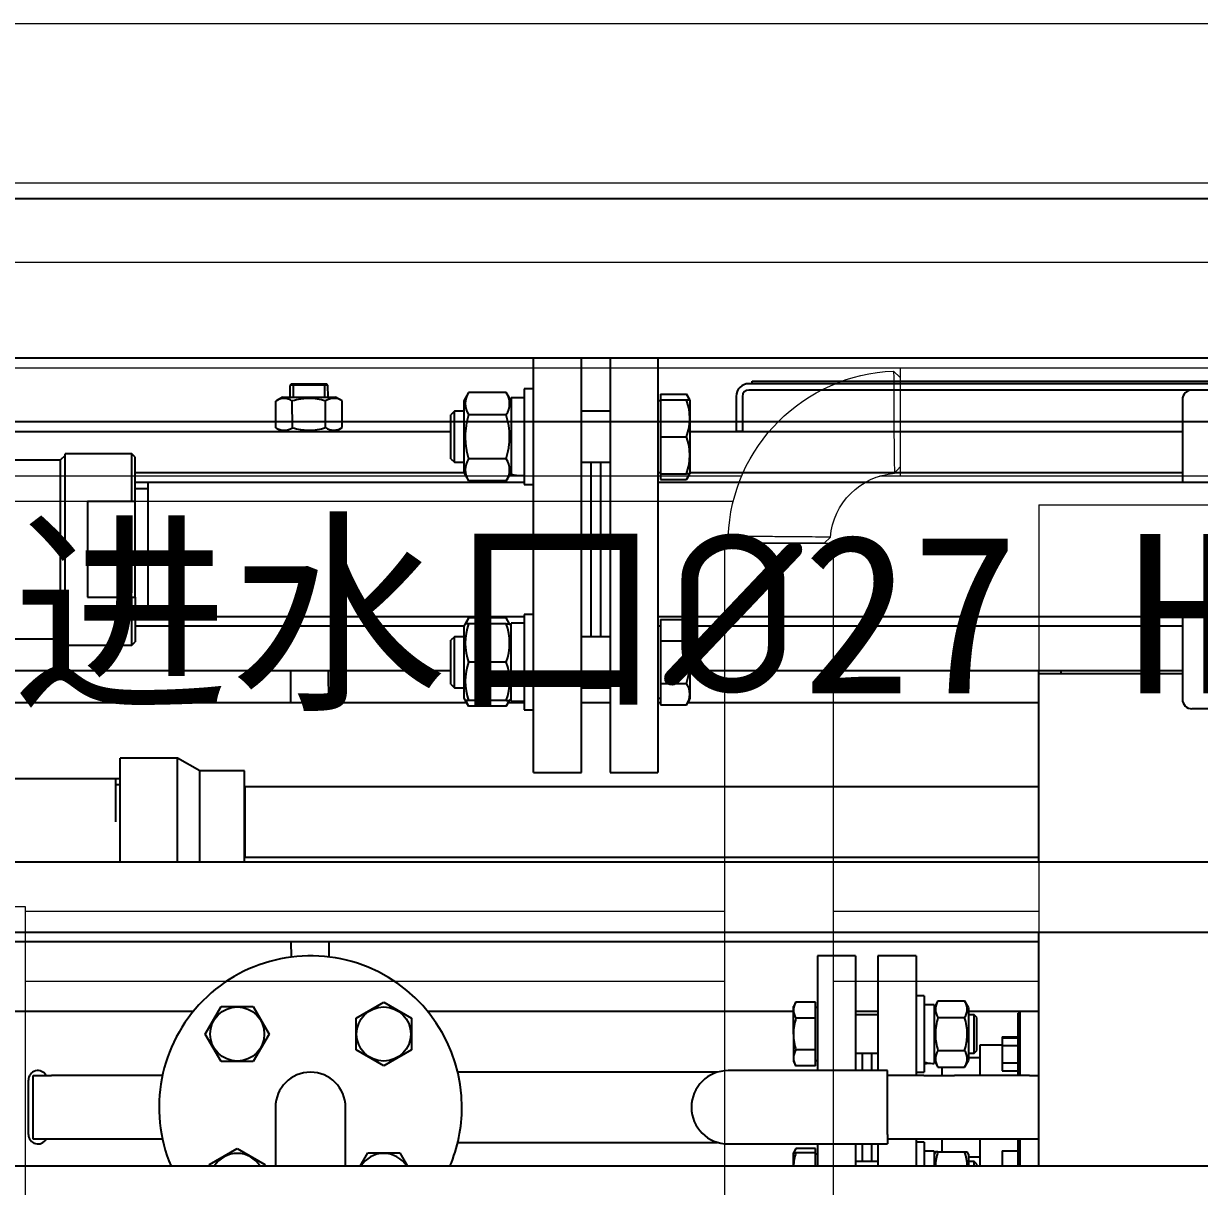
# Model space of a CAD drawing. Extents: x -681219 to -550379, y -242630 to -158199.
# Drawn here: x -643631.4 to -643262.6, y -221950.4 to -221585.5 of the extents above; entities that cross this region are included whole.
import ezdxf
from ezdxf.lldxf.tags import DXFTag

# ---------------------------------------------------------------- set-up
doc = ezdxf.new("R2010")
doc.units = 0
doc.header["$LTSCALE"] = 1000
doc.layers.get('0').update_dxf_attribs({"linetype": 'CONTINUOUS'})
for name, color, linetype in [('11020100973', 7, 'CONTINUOUS'), ('AAC1205001', 7, 'CONTINUOUS'), ('AAC1606501', 7, 'CONTINUOUS'), ('center', 253, 'CENTER2'), ('FAA01201', 7, 'CONTINUOUS'), ('FAA01601', 7, 'CONTINUOUS'), ('GAB01201', 7, 'CONTINUOUS'), ('GAB01601', 7, 'CONTINUOUS'), ('GAE01201', 7, 'CONTINUOUS'), ('GAE01601', 7, 'CONTINUOUS'), ('MYGL00710002', 7, 'CONTINUOUS'), ('MYGL00710003', 7, 'CONTINUOUS'), ('MYGL00710020', 7, 'CONTINUOUS'), ('MYGL00710022', 7, 'CONTINUOUS'), ('MYGL00710055', 7, 'CONTINUOUS'), ('MYGL00710057', 7, 'CONTINUOUS'), ('MYGL00710070', 7, 'CONTINUOUS'), ('MYGL00710075', 7, 'CONTINUOUS'), ('MYGL00710076', 7, 'CONTINUOUS'), ('MYGL011004001', 7, 'CONTINUOUS'), ('MYGL011014032', 7, 'CONTINUOUS'), ('MYGL011014832', 7, 'CONTINUOUS'), ('MYGL011015892', 7, 'CONTINUOUS'), ('MYGL011016501', 7, 'CONTINUOUS'), ('MYGL01110015', 7, 'CONTINUOUS'), ('MYPH00310273', 7, 'CONTINUOUS'), ('S01010201512', 7, 'CONTINUOUS'), ('S01021400010', 7, 'CONTINUOUS'), ('S02010101', 7, 'CONTINUOUS'), ('S02010401', 7, 'CONTINUOUS'), ('S02060102', 7, 'CONTINUOUS'), ('SJGL011002221', 7, 'CONTINUOUS')]:
    doc.layers.add(name, color=color, linetype=linetype)
doc.layers.add('famsun', color=7, linetype='CONTINUOUS', lineweight=0)
tags = doc.linetypes.add('CENTER2', pattern=[28.575, 19.05, -3.175, 3.175, -3.175]).pattern_tags.tags
tags[10:11] = [DXFTag(74, 4), DXFTag(75, 0), DXFTag(340, '0'), DXFTag(46, 0.0), DXFTag(50, 0.0), DXFTag(44, 0.0), DXFTag(45, 0.0)]
tags[8:9] = [DXFTag(74, 4), DXFTag(75, 0), DXFTag(340, '0'), DXFTag(46, 0.0), DXFTag(50, 0.0), DXFTag(44, 0.0), DXFTag(45, 0.0)]
tags[6:7] = [DXFTag(74, 4), DXFTag(75, 0), DXFTag(340, '0'), DXFTag(46, 0.0), DXFTag(50, 0.0), DXFTag(44, 0.0), DXFTag(45, 0.0)]
tags[4:5] = [DXFTag(74, 4), DXFTag(75, 0), DXFTag(340, '0'), DXFTag(46, 0.0), DXFTag(50, 0.0), DXFTag(44, 0.0), DXFTag(45, 0.0)]

# ---------------------------------------------------------------- blocks, each defined once
blk = doc.blocks.new('MYGL007B0001XY_A-MYGL165_1_V_1', base_point=(16242.13, -1235.9))
at = {"color": 0, "linetype": 'ByBlock', "lineweight": -2}
for p, q in [((17982.13, -740.9), (14502.13, -740.9)), ((17982.13, -790.9), (14502.13, -790.9)), ((16016.83, -815.9), (16617.63, -815.9)), ((16323.13, -848.9), (16016.83, -848.9)), ((16323.13, -848.9), (16323.13, -882.9)), ((16504.52, -848.9), (16323.13, -848.9)), ((16325.21, -849.94), (16323.13, -851.94)), ((16323.13, -851.94), (16323.13, -879.98)), ((16629.63, -848.9), (16504.52, -848.9)), ((16323.13, -879.98), (16324.96, -881.97)), ((16016.83, -882.9), (16323.13, -882.9)), ((16323.13, -882.9), (16329.69, -882.9)), ((16372.88, -882.9), (16504.52, -882.9)), ((16504.52, -882.9), (16629.63, -882.9)), ((16279.63, -891.9), (16204.63, -891.9)), ((16279.63, -891.9), (16279.63, -1099.4)), ((16375.54, -890.9), (16504.52, -890.9)), ((16504.52, -890.9), (16629.63, -890.9)), ((16345.05, -902.06), (16347.05, -903.9)), ((16375.09, -903.9), (16377.09, -901.82)), ((16378.13, -903.9), (16344.13, -903.9)), ((16344.13, -903.9), (16344.13, -1197.9)), ((16347.05, -903.9), (16375.09, -903.9)), ((16378.13, -1197.9), (16378.13, -903.9)), ((16624.63, -1017.9), (16597.63, -1017.9)), ((16597.63, -1017.9), (16597.63, -1197.9)), ((16344.13, -1019.4), (16279.63, -1019.4)), ((16597.63, -1019.4), (16378.13, -1019.4)), ((16279.63, -1041.4), (16344.13, -1041.4)), ((16378.13, -1041.4), (16597.63, -1041.4)), ((16344.13, -1099.4), (15893.63, -1099.4)), ((16597.63, -1099.4), (16378.13, -1099.4))]:
    blk.add_line(p, q, dxfattribs=at)
for radius, start, end in [(54, 2.2049, 87.7971), (22, 4.7522, 85.2473)]:
    blk.add_arc((16323.13, -903.9), radius, start, end, dxfattribs=at)
for points, knots in [([(16325.21, -849.94), (16325.21, -849.94), (16325.21, -849.94), (16325.2, -850.87), (16325.19, -854.65), (16325.17, -859.98), (16325.13, -865.62), (16325.1, -871.75), (16325.03, -877.53), (16324.97, -881.24), (16324.96, -881.98), (16324.96, -881.97), (16324.96, -881.97)], [0.2489935, 0.2489935, 0.2489935, 0.2489935, 0.2500046, 0.3156813, 0.3792226, 0.4406331, 0.4999094, 0.5472953, 0.6244961, 0.6940199, 0.7491413, 0.7496113, 0.7496113, 0.7496113, 0.7496113]), ([(16345.05, -902.06), (16345.05, -902.06), (16345.05, -902.06), (16345.78, -902.06), (16349.1, -902), (16353.72, -901.95), (16357.73, -901.91), (16362.03, -901.89), (16367.04, -901.86), (16372.37, -901.84), (16376.15, -901.82), (16377.09, -901.82), (16377.09, -901.82), (16377.09, -901.82)], [0.2504285, 0.2504285, 0.2504285, 0.2504285, 0.2508141, 0.3058437, 0.3752912, 0.4304086, 0.4720861, 0.5002377, 0.5595364, 0.6209723, 0.6845421, 0.7502501, 0.7512147, 0.7512147, 0.7512147, 0.7512147])]:
    blk.add_open_spline(points, degree=3, knots=knots, dxfattribs=at)
at = {"layer": 'center', "ltscale": 24.218851}
blk.add_line((14605.19, -865.9), (18153.88, -865.9), dxfattribs=at)
blk = doc.blocks.new('SJGL165-F')
at = {"layer": '11020100973', "color": 7, "linetype": 'Continuous'}
for p, q in [((19185.39, -4492.87), (19190.39, -4484.2)), ((19190.39, -4484.2), (19200.41, -4484.2)), ((19200.41, -4484.2), (19205.42, -4492.87)), ((19232.69, -4487.86), (19241.36, -4482.86)), ((19241.36, -4482.86), (19250.04, -4487.86)), ((19232.69, -4497.88), (19232.69, -4487.86)), ((19250.04, -4487.86), (19250.04, -4497.88)), ((19190.39, -4501.54), (19185.39, -4492.87)), ((19205.42, -4492.87), (19200.41, -4501.54)), ((19241.36, -4502.89), (19232.69, -4497.88)), ((19250.04, -4497.88), (19241.36, -4502.89)), ((19200.41, -4501.54), (19190.39, -4501.54)), ((19186.73, -4533.83), (19195.4, -4528.82)), ((19195.4, -4528.82), (19204.07, -4533.83)), ((19233.94, -4534.35), (19236.36, -4530.16)), ((19236.36, -4530.16), (19246.37, -4530.16)), ((19246.37, -4530.16), (19248.79, -4534.35)), ((19186.73, -4534.34), (19186.73, -4533.83)), ((19204.07, -4533.83), (19204.07, -4534.34))]:
    blk.add_line(p, q, dxfattribs=at)
for centre in [(19195.4, -4492.87), (19241.36, -4492.87)]:
    blk.add_circle(centre, 8.5, dxfattribs=at)
for centre in [(19195.4, -4538.83), (19241.36, -4538.83)]:
    blk.add_arc(centre, 8.5, 31.8155, 148.1845, dxfattribs=at)
at = {"layer": 'AAC1205001', "color": 7, "linetype": 'Continuous'}
for p, q in [((19370.66, -4482.86), (19369.88, -4484.2)), ((19369.88, -4492.87), (19369.88, -4484.2)), ((19376.78, -4482.86), (19370.66, -4482.86)), ((19376.78, -4487.86), (19376.78, -4482.86)), ((19377.38, -4484.57), (19376.78, -4484.57)), ((19376.78, -4487.86), (19370.66, -4487.86)), ((19376.78, -4497.88), (19376.78, -4487.86)), ((19396.38, -4486.87), (19389.38, -4486.87)), ((19426.54, -4486.87), (19424.78, -4486.87)), ((19426.54, -4498.87), (19426.54, -4486.87)), ((19427.38, -4487.71), (19426.54, -4486.87)), ((19427.38, -4498.03), (19427.38, -4487.71)), ((19369.88, -4492.87), (19369.88, -4501.54)), ((19376.78, -4497.88), (19370.66, -4497.88)), ((19376.78, -4502.89), (19376.78, -4497.88)), ((19389.38, -4498.87), (19396.38, -4498.87)), ((19424.78, -4498.87), (19426.54, -4498.87)), ((19426.54, -4498.87), (19427.38, -4498.03)), ((19369.88, -4501.54), (19370.66, -4502.89)), ((19376.78, -4502.89), (19370.66, -4502.89)), ((19376.78, -4501.17), (19377.38, -4501.17)), ((19370.66, -4528.82), (19369.88, -4530.16)), ((19376.78, -4528.82), (19370.66, -4528.82)), ((19376.78, -4530.16), (19376.78, -4528.82)), ((19369.88, -4534.35), (19369.88, -4530.16)), ((19369.88, -4530.16), (19370.66, -4530.16)), ((19376.78, -4530.16), (19370.66, -4530.16)), ((19376.78, -4534.35), (19376.78, -4530.16)), ((19377.38, -4530.53), (19376.78, -4530.53)), ((19396.38, -4532.83), (19389.38, -4532.83)), ((19426.54, -4532.83), (19424.78, -4532.83)), ((19426.54, -4534.35), (19426.54, -4532.83)), ((19427.38, -4533.67), (19426.54, -4532.83)), ((19427.38, -4534.35), (19427.38, -4533.67))]:
    blk.add_line(p, q, dxfattribs=at)
for centre, radius, start, end in [((19374.37, -4485.36), 4.48, 146.0398, 213.9573), ((19374.37, -4500.38), 4.48, 146.0429, 213.96), ((19374.37, -4531.32), 4.48, 146.0398, 162.0933), ((19382.52, -4534.5), 12.63, 159.9161, 179.3421)]:
    blk.add_arc(centre, radius, start, end, dxfattribs=at)
for points in [[(19370.66, -4487.86), (19370.42, -4488.68), (19370.22, -4489.51), (19369.96, -4491.18), (19369.88, -4492.03), (19369.88, -4492.87)], [(19369.88, -4492.87), (19369.88, -4493.72), (19369.96, -4494.58), (19370.23, -4496.25), (19370.42, -4497.07), (19370.66, -4497.88)]]:
    blk.add_open_spline(points, degree=3, knots=[0, 0, 0, 0, 0.5, 0.5, 1, 1, 1, 1], dxfattribs=at)
at = {"layer": 'AAC1606501', "color": 7, "linetype": 'Continuous'}
for p, q in [((19328.18, -4292.12), (19336.35, -4292.12)), ((19328.18, -4292.12), (19328.18, -4293.91)), ((19337.38, -4293.91), (19336.35, -4292.12)), ((19328.18, -4294.25), (19327.38, -4294.25)), ((19328.18, -4293.91), (19336.35, -4293.91)), ((19328.18, -4293.91), (19328.18, -4305.5)), ((19336.35, -4293.91), (19337.38, -4293.91)), ((19337.38, -4293.91), (19337.38, -4317.08)), ((19263.5, -4297.5), (19262.38, -4298.62)), ((19262.38, -4312.38), (19262.38, -4298.62)), ((19263.5, -4313.5), (19263.5, -4297.5)), ((19266.48, -4297.5), (19263.5, -4297.5)), ((19312.38, -4297.5), (19303.38, -4297.5)), ((19328.18, -4305.5), (19336.35, -4305.5)), ((19328.18, -4305.5), (19328.18, -4317.08)), ((19262.38, -4312.38), (19263.5, -4313.5)), ((19263.5, -4313.5), (19266.48, -4313.5)), ((19303.38, -4313.5), (19312.38, -4313.5)), ((19327.38, -4316.75), (19328.18, -4316.75)), ((19328.18, -4317.08), (19336.35, -4317.08)), ((19328.18, -4317.08), (19328.18, -4318.87)), ((19328.18, -4318.87), (19336.35, -4318.87)), ((19337.38, -4317.08), (19336.35, -4317.08)), ((19336.35, -4318.87), (19337.38, -4317.08)), ((19328.18, -4362.83), (19336.35, -4362.83)), ((19328.18, -4362.83), (19328.18, -4369.52)), ((19337.38, -4364.62), (19336.35, -4362.83)), ((19328.18, -4364.96), (19327.38, -4364.96)), ((19337.38, -4376.21), (19337.38, -4364.62)), ((19263.5, -4368.21), (19262.38, -4369.33)), ((19262.38, -4383.09), (19262.38, -4369.33)), ((19263.5, -4384.21), (19263.5, -4368.21)), ((19266.48, -4368.21), (19263.5, -4368.21)), ((19312.38, -4368.21), (19303.38, -4368.21)), ((19328.18, -4369.52), (19336.35, -4369.52)), ((19328.18, -4369.52), (19328.18, -4382.9)), ((19337.38, -4376.21), (19337.38, -4387.79)), ((19262.38, -4383.09), (19263.5, -4384.21)), ((19263.5, -4384.21), (19266.48, -4384.21)), ((19303.38, -4384.21), (19312.38, -4384.21)), ((19328.18, -4382.9), (19336.35, -4382.9)), ((19328.18, -4382.9), (19328.18, -4389.58)), ((19327.38, -4387.46), (19328.18, -4387.46)), ((19328.18, -4389.58), (19336.35, -4389.58)), ((19336.35, -4389.58), (19337.38, -4387.79))]:
    blk.add_line(p, q, dxfattribs=at)
for centre, radius, start, end in [((19331.38, -4295.47), 5.99, 15.2185, 33.96), ((19320.51, -4299.71), 16.86, 339.9144, 20.0839), ((19320.51, -4311.29), 16.86, 339.9161, 20.0855), ((19331.38, -4315.53), 5.99, 326.0398, 344.7226), ((19331.38, -4366.18), 5.99, 326.0429, 33.96), ((19331.38, -4386.24), 5.99, 326.0398, 33.9573)]:
    blk.add_arc(centre, radius, start, end, dxfattribs=at)
for points, knots in [([(19337.38, -4376.21), (19337.38, -4375.08), (19337.29, -4373.95), (19336.93, -4371.72), (19336.66, -4370.61), (19336.35, -4369.52)], [0, 0, 0, 0, 0.5, 0.5, 1, 1, 1, 1]), ([(19336.35, -4382.9), (19336.66, -4381.81), (19336.92, -4380.72), (19337.19, -4379.04), (19337.26, -4378.48), (19337.36, -4377.34), (19337.38, -4376.77), (19337.38, -4376.21)], [0, 0, 0, 0, 0.5, 0.5, 0.75, 0.75, 1, 1, 1, 1])]:
    blk.add_open_spline(points, degree=3, knots=knots, dxfattribs=at)
at = {"layer": 'FAA01201', "color": 7, "linetype": 'Continuous'}
for p, q in [((19209.58, -4293.07), (19207.49, -4294.28)), ((19209.58, -4293.07), (19226.18, -4293.03)), ((19228.27, -4294.24), (19226.18, -4293.03)), ((19207.5, -4302.67), (19207.49, -4294.28)), ((19212.7, -4302.66), (19212.68, -4294.27)), ((19223.09, -4302.63), (19223.07, -4294.25)), ((19228.29, -4302.62), (19228.27, -4294.24)), ((19207.5, -4302.67), (19209.57, -4303.85)), ((19218.14, -4303.85), (19226.2, -4303.83)), ((19226.2, -4303.83), (19228.29, -4302.62)), ((19415.19, -4482.48), (19413.98, -4484.57)), ((19415.19, -4482.48), (19423.57, -4482.48)), ((19424.78, -4484.57), (19423.57, -4482.48)), ((19424.78, -4484.57), (19424.78, -4501.17)), ((19415.19, -4487.68), (19423.57, -4487.68)), ((19415.19, -4498.07), (19423.57, -4498.07)), ((19413.98, -4501.17), (19415.19, -4503.26)), ((19415.19, -4503.26), (19423.57, -4503.26)), ((19423.57, -4503.26), (19424.78, -4501.17)), ((19414.39, -4529.83), (19413.98, -4530.53)), ((19415.19, -4529.83), (19414.39, -4529.83)), ((19415.19, -4529.83), (19423.57, -4529.83)), ((19423.57, -4529.83), (19424.38, -4529.83)), ((19424.78, -4530.53), (19424.38, -4529.83)), ((19424.78, -4530.53), (19424.78, -4534.35))]:
    blk.add_line(p, q, dxfattribs=at)
for centre, radius, start, end in [((19210.09, -4298.14), 4.65, 56.1732, 124.0904), ((19225.68, -4298.1), 4.65, 56.1701, 124.0876), ((19210.09, -4298.8), 4.65, 236.1701, 304.0876), ((19225.68, -4298.77), 4.65, 236.1732, 304.0904), ((19419.05, -4485.08), 4.65, 146.0398, 213.9573), ((19419.72, -4485.08), 4.65, 326.0429, 33.96), ((19419.05, -4500.67), 4.65, 146.0429, 213.96), ((19419.72, -4500.67), 4.65, 326.0398, 33.9573), ((19427.5, -4534.33), 13.1, 159.9161, 180.0842), ((19411.27, -4534.33), 13.1, 359.9157, 20.0839)]:
    blk.add_arc(centre, radius, start, end, dxfattribs=at)
for points, knots in [([(19223.07, -4294.25), (19222.23, -4294.01), (19221.36, -4293.8), (19219.63, -4293.53), (19218.75, -4293.45), (19217.44, -4293.46), (19217, -4293.48), (19216.11, -4293.55), (19215.67, -4293.61), (19214.37, -4293.82), (19213.52, -4294.03), (19212.68, -4294.27)], [0, 0, 0, 0, 0.25, 0.25, 0.5, 0.5, 0.625, 0.625, 0.75, 0.75, 1, 1, 1, 1]), ([(19212.7, -4302.66), (19213.54, -4302.9), (19214.39, -4303.1), (19215.7, -4303.31), (19216.13, -4303.36), (19217.02, -4303.43), (19217.46, -4303.45), (19218.78, -4303.45), (19219.65, -4303.37), (19221.38, -4303.09), (19222.25, -4302.88), (19223.09, -4302.63)], [0, 0, 0, 0, 0.25, 0.25, 0.375, 0.375, 0.5, 0.5, 0.75, 0.75, 1, 1, 1, 1]), ([(19415.19, -4487.68), (19414.95, -4488.52), (19414.74, -4489.39), (19414.46, -4491.12), (19414.39, -4491.99), (19414.39, -4493.31), (19414.41, -4493.75), (19414.48, -4494.64), (19414.53, -4495.08), (19414.75, -4496.38), (19414.95, -4497.23), (19415.19, -4498.07)], [0, 0, 0, 0, 0.25, 0.25, 0.5, 0.5, 0.625, 0.625, 0.75, 0.75, 1, 1, 1, 1]), ([(19423.57, -4498.07), (19423.82, -4497.23), (19424.02, -4496.38), (19424.23, -4495.08), (19424.29, -4494.64), (19424.36, -4493.75), (19424.38, -4493.31), (19424.38, -4491.99), (19424.3, -4491.12), (19424.02, -4489.39), (19423.82, -4488.52), (19423.57, -4487.68)], [0, 0, 0, 0, 0.25, 0.25, 0.375, 0.375, 0.5, 0.5, 0.75, 0.75, 1, 1, 1, 1])]:
    blk.add_open_spline(points, degree=3, knots=knots, dxfattribs=at)
at = {"layer": 'FAA01601', "color": 7, "linetype": 'Continuous'}
for p, q in [((19267.99, -4291.64), (19266.48, -4294.25)), ((19279.78, -4291.64), (19267.99, -4291.64)), ((19281.28, -4294.25), (19279.78, -4291.64)), ((19266.48, -4294.25), (19266.48, -4316.75)), ((19279.78, -4298.57), (19267.99, -4298.57)), ((19279.78, -4312.43), (19267.99, -4312.43)), ((19266.48, -4316.75), (19267.99, -4319.35)), ((19279.78, -4319.35), (19267.99, -4319.35)), ((19279.78, -4319.35), (19281.28, -4316.75)), ((19267.99, -4362.35), (19266.92, -4364.21)), ((19279.78, -4362.35), (19267.99, -4362.35)), ((19280.85, -4364.21), (19279.78, -4362.35)), ((19266.92, -4364.21), (19266.48, -4364.96)), ((19266.48, -4364.96), (19266.48, -4387.46)), ((19267.99, -4364.21), (19266.92, -4364.21)), ((19279.78, -4364.21), (19267.99, -4364.21)), ((19279.78, -4364.21), (19280.85, -4364.21)), ((19281.28, -4364.96), (19280.85, -4364.21)), ((19279.78, -4376.21), (19267.99, -4376.21)), ((19266.48, -4387.46), (19266.92, -4388.21)), ((19266.92, -4388.21), (19267.99, -4390.06)), ((19267.99, -4388.21), (19266.92, -4388.21)), ((19279.78, -4388.21), (19267.99, -4388.21)), ((19279.78, -4390.06), (19280.85, -4388.21)), ((19279.78, -4388.21), (19280.85, -4388.21)), ((19280.85, -4388.21), (19281.28, -4387.46)), ((19279.78, -4390.06), (19267.99, -4390.06))]:
    blk.add_line(p, q, dxfattribs=at)
for centre, radius, start, end in [((19273.13, -4295.1), 6.2, 146.0398, 213.9573), ((19274.63, -4295.1), 6.2, 326.0429, 33.96), ((19273.13, -4315.89), 6.2, 146.0429, 213.96), ((19274.63, -4315.89), 6.2, 326.0398, 33.9573), ((19273.13, -4365.82), 6.2, 146.0398, 164.7226), ((19274.63, -4365.82), 6.2, 15.2185, 33.96), ((19284.4, -4370.21), 17.47, 159.9161, 200.0855), ((19263.37, -4370.21), 17.47, 339.9144, 20.0839), ((19284.4, -4382.21), 17.47, 159.9144, 200.0839), ((19263.37, -4382.21), 17.47, 339.9161, 20.0855), ((19273.13, -4386.6), 6.2, 195.2185, 213.96), ((19274.63, -4386.6), 6.2, 326.0398, 344.7226)]:
    blk.add_arc(centre, radius, start, end, dxfattribs=at)
for points, knots in [([(19267.99, -4298.57), (19267.66, -4299.7), (19267.39, -4300.85), (19267.02, -4303.16), (19266.92, -4304.33), (19266.92, -4306.08), (19266.94, -4306.67), (19267.04, -4307.85), (19267.11, -4308.44), (19267.39, -4310.17), (19267.66, -4311.31), (19267.99, -4312.43)], [0, 0, 0, 0, 0.25, 0.25, 0.5, 0.5, 0.625, 0.625, 0.75, 0.75, 1, 1, 1, 1]), ([(19279.78, -4312.43), (19280.1, -4311.31), (19280.37, -4310.17), (19280.65, -4308.44), (19280.73, -4307.85), (19280.82, -4306.67), (19280.85, -4306.08), (19280.85, -4304.33), (19280.75, -4303.16), (19280.38, -4300.85), (19280.1, -4299.7), (19279.78, -4298.57)], [0, 0, 0, 0, 0.25, 0.25, 0.375, 0.375, 0.5, 0.5, 0.75, 0.75, 1, 1, 1, 1])]:
    blk.add_open_spline(points, degree=3, knots=knots, dxfattribs=at)
at = {"layer": 'GAB01201', "color": 7, "linetype": 'Continuous'}
for p, q in [((19410.88, -4480.87), (19408.38, -4480.87)), ((19410.88, -4480.87), (19410.88, -4504.87)), ((19408.38, -4504.87), (19410.88, -4504.87)), ((19410.88, -4526.83), (19408.38, -4526.83)), ((19410.88, -4526.83), (19410.88, -4534.45))]:
    blk.add_line(p, q, dxfattribs=at)
at = {"layer": 'GAB01601', "color": 7, "linetype": 'Continuous'}
for p, q in [((19285.38, -4290.5), (19285.38, -4320.5)), ((19288.38, -4290.5), (19285.38, -4290.5)), ((19285.38, -4320.5), (19288.38, -4320.5)), ((19285.38, -4361.21), (19285.38, -4391.21)), ((19288.38, -4361.21), (19285.38, -4361.21)), ((19285.38, -4391.21), (19288.38, -4391.21))]:
    blk.add_line(p, q, dxfattribs=at)
at = {"layer": 'GAE01201', "color": 7, "linetype": 'Continuous'}
for p, q in [((19413.98, -4483.67), (19410.88, -4483.67)), ((19413.98, -4483.67), (19413.98, -4502.07)), ((19410.88, -4502.07), (19411.34, -4502.07)), ((19413.53, -4502.07), (19413.98, -4502.07)), ((19413.98, -4529.63), (19410.88, -4529.63)), ((19413.98, -4529.63), (19413.98, -4534.35))]:
    blk.add_line(p, q, dxfattribs=at)
for centre, start, end in [((19413.53, -4492.87), 253.2851, 270), ((19411.34, -4492.87), 267.1715, 276.842)]:
    blk.add_arc(centre, 9.2, start, end, dxfattribs=at)
at = {"layer": 'GAE01601', "color": 7, "linetype": 'Continuous'}
for p, q in [((19281.28, -4293.3), (19281.28, -4317.18)), ((19285.38, -4293.3), (19281.28, -4293.3)), ((19281.28, -4317.68), (19281.28, -4317.18)), ((19281.28, -4317.68), (19281.28, -4317.7)), ((19281.28, -4317.7), (19281.88, -4317.7)), ((19281.88, -4317.7), (19284.78, -4317.7)), ((19284.78, -4317.7), (19285.38, -4317.7)), ((19281.28, -4388.41), (19281.28, -4364.01)), ((19285.38, -4364.01), (19281.28, -4364.01)), ((19281.28, -4388.41), (19285.38, -4388.41))]:
    blk.add_line(p, q, dxfattribs=at)
for centre, start, end in [((19284.78, -4305.5), 253.3305, 270), ((19281.88, -4305.5), 267.179, 276.8238)]:
    blk.add_arc(centre, 12.2, start, end, dxfattribs=at)
at = {"layer": 'MYGL00710002', "color": 7, "linetype": 'Continuous'}
for p, q in [((19513.88, -4290.85), (19494.88, -4290.85)), ((19491.88, -4293.85), (19491.88, -4314.02)), ((19491.88, -4314.02), (19491.88, -4316.33)), ((19491.88, -4316.33), (19491.88, -4319.85)), ((19491.88, -4361.85), (19491.88, -4365.37)), ((19491.88, -4365.37), (19491.88, -4367.69)), ((19491.88, -4367.69), (19491.88, -4387.85)), ((19513.88, -4390.85), (19494.88, -4390.85))]:
    blk.add_line(p, q, dxfattribs=at)
for centre, start, end in [((19494.88, -4293.85), 90, 180), ((19494.88, -4387.85), 180, 270)]:
    blk.add_arc(centre, 3, start, end, dxfattribs=at)
at = {"layer": 'MYGL00710003', "color": 7, "linetype": 'Continuous'}
for p, q in [((21224.38, -4230.85), (17744.38, -4230.85)), ((21224.38, -4280.85), (17744.38, -4280.85))]:
    blk.add_line(p, q, dxfattribs=at)
at = {"layer": 'MYGL00710020', "color": 7, "linetype": 'Continuous'}
for p, q in [((19446.88, -4379.85), (19446.88, -4378.85)), ((19446.88, -4438.92), (19446.88, -4379.85)), ((19491.88, -4379.85), (19446.88, -4379.85)), ((19453.88, -4379.85), (19453.88, -4378.85)), ((19446.88, -4534.35), (19446.88, -4460.92))]:
    blk.add_line(p, q, dxfattribs=at)
at = {"layer": 'MYGL00710022', "color": 7, "linetype": 'Continuous'}
for p, q in [((19098.57, -4303.85), (19262.38, -4303.85)), ((19337.38, -4303.85), (19491.88, -4303.85)), ((18924.38, -4378.85), (19262.38, -4378.85)), ((19337.38, -4378.85), (19491.88, -4378.85))]:
    blk.add_line(p, q, dxfattribs=at)
at = {"layer": 'MYGL00710055', "color": 7, "linetype": 'Continuous'}
for p, q in [((19617.38, -4319.85), (19327.38, -4319.85)), ((19327.38, -4361.85), (19617.38, -4361.85))]:
    blk.add_line(p, q, dxfattribs=at)
at = {"layer": 'MYGL00710057', "color": 7, "linetype": 'Continuous'}
for p, q in [((19285.38, -4319.85), (19163.38, -4319.85)), ((19163.38, -4321.69), (19167.48, -4321.69)), ((19167.48, -4361.85), (19167.48, -4319.85)), ((19163.38, -4360.01), (19167.48, -4360.01)), ((19163.38, -4361.85), (19285.38, -4361.85))]:
    blk.add_line(p, q, dxfattribs=at)
at = {"layer": 'MYGL00710070', "color": 7, "linetype": 'Continuous'}
for p, q in [((19346.03, -4504.85), (19264.59, -4504.85)), ((19264.59, -4526.85), (19346.03, -4526.85))]:
    blk.add_line(p, q, dxfattribs=at)
at = {"layer": 'MYGL00710075', "color": 7, "linetype": 'Continuous'}
for p, q in [((19356.88, -4288.05), (19361.88, -4288.05)), ((19356.88, -4288.85), (19356.88, -4288.05)), ((19361.88, -4288.05), (19511.88, -4288.05))]:
    blk.add_line(p, q, dxfattribs=at)
at = {"layer": 'MYGL00710076', "color": 7, "linetype": 'Continuous'}
for p, q in [((19517.88, -4288.85), (19355.88, -4288.85)), ((19351.88, -4292.85), (19351.88, -4303.85)), ((19353.88, -4292.85), (19353.88, -4303.85)), ((19494.88, -4290.85), (19355.88, -4290.85)), ((19353.88, -4303.85), (19351.88, -4303.85))]:
    blk.add_line(p, q, dxfattribs=at)
for radius in [4, 2]:
    blk.add_arc((19355.88, -4292.85), radius, 90, 180, dxfattribs=at)
at = {"layer": 'MYGL011004001', "color": 7, "linetype": 'Continuous'}
for p, q in [((19266.54, -4316.85), (19163.38, -4316.85)), ((19281.28, -4316.85), (19281.22, -4316.85)), ((19328.18, -4316.85), (19327.38, -4316.85)), ((19491.88, -4316.85), (19337.73, -4316.85)), ((19163.38, -4364.85), (19266.54, -4364.85)), ((19281.22, -4364.85), (19281.28, -4364.85)), ((19327.38, -4364.85), (19328.18, -4364.85)), ((19337.73, -4364.85), (19491.88, -4364.85))]:
    blk.add_line(p, q, dxfattribs=at)
at = {"layer": 'MYGL011014032', "color": 7, "linetype": 'Continuous'}
for p, q in [((19157.18, -4412.85), (19054.38, -4412.85)), ((19158.68, -4412.85), (19157.18, -4412.85)), ((19157.18, -4412.85), (19157.18, -4426.35)), ((19158.68, -4414.69), (19157.18, -4414.69))]:
    blk.add_line(p, q, dxfattribs=at)
at = {"layer": 'MYGL011014832', "color": 7, "linetype": 'Continuous'}
for p, q in [((19197.88, -4415.35), (19197.68, -4415.35)), ((19446.88, -4415.35), (19197.88, -4415.35)), ((19197.88, -4437.35), (19197.88, -4415.35)), ((19197.68, -4416.89), (19197.88, -4416.89)), ((19197.68, -4435.82), (19197.88, -4435.82)), ((19197.68, -4437.35), (19197.88, -4437.35)), ((19197.88, -4437.35), (19446.88, -4437.35))]:
    blk.add_line(p, q, dxfattribs=at)
at = {"layer": 'MYGL011015892', "color": 7, "linetype": 'Continuous'}
for p, q in [((19644.38, -4438.92), (18354.38, -4438.92)), ((18354.38, -4460.92), (19644.38, -4460.92))]:
    blk.add_line(p, q, dxfattribs=at)
at = {"layer": 'MYGL011016501', "color": 7, "linetype": 'Continuous'}
for p, q in [((19212.37, -4288.87), (19211.87, -4289.37)), ((19223.87, -4289.34), (19211.87, -4289.37)), ((19211.87, -4289.37), (19211.88, -4293.07)), ((19212.37, -4288.87), (19223.37, -4288.84)), ((19212.94, -4288.86), (19212.95, -4293.06)), ((19222.79, -4288.84), (19222.8, -4293.04)), ((19223.87, -4289.34), (19223.37, -4288.84)), ((19223.88, -4293.04), (19223.87, -4289.34)), ((19222.83, -4303.84), (19222.83, -4303.85)), ((19223.9, -4303.85), (19223.9, -4303.84)), ((19212.07, -4378.85), (19212.09, -4388.85)), ((19224.09, -4388.85), (19224.07, -4378.85)), ((19212.26, -4463.85), (19212.28, -4468.75)), ((19224.28, -4468.72), (19224.26, -4463.85))]:
    blk.add_line(p, q, dxfattribs=at)
at = {"layer": 'MYGL01110015', "color": 7, "linetype": 'Continuous'}
for p, q in [((18919.48, -4388.85), (19267.29, -4388.85)), ((19280.48, -4388.85), (19285.38, -4388.85)), ((19303.38, -4388.85), (19312.38, -4388.85)), ((19327.38, -4388.85), (19328.18, -4388.85)), ((19336.77, -4388.85), (19446.88, -4388.85)), ((18842.14, -4463.85), (19446.88, -4463.85))]:
    blk.add_line(p, q, dxfattribs=at)
at = {"layer": 'MYPH00310273', "color": 7, "linetype": 'Continuous'}
for p, q in [((19207.38, -4515.85), (19207.38, -4534.35)), ((19229.38, -4534.35), (19229.38, -4515.85)), ((19644.38, -4534.35), (18513.38, -4534.35))]:
    blk.add_line(p, q, dxfattribs=at)
for radius, start, end in [(47.5, 0, 202.9218), (11, 0, 180), (47.5, 337.0782, 0)]:
    blk.add_arc((19218.38, -4515.85), radius, start, end, dxfattribs=at)
at = {"layer": 'S01010201512', "color": 7, "linetype": 'Continuous'}
for p, q in [((19396.38, -4468.35), (19396.38, -4504.35)), ((19408.38, -4468.35), (19396.38, -4468.35)), ((19408.38, -4468.35), (19408.38, -4505.85)), ((19440.88, -4485.85), (19440.38, -4486.35)), ((19440.38, -4505.85), (19440.38, -4486.35)), ((19440.88, -4485.85), (19440.88, -4505.85)), ((19446.88, -4485.85), (19440.88, -4485.85)), ((19428.38, -4496.35), (19428.38, -4505.85)), ((19435.38, -4496.35), (19428.38, -4496.35)), ((19435.38, -4493.71), (19435.38, -4494.11)), ((19435.38, -4493.71), (19440.38, -4493.71)), ((19435.38, -4494.11), (19440.38, -4494.11)), ((19435.38, -4494.11), (19435.38, -4496.48)), ((19435.38, -4496.48), (19435.38, -4501.89)), ((19435.38, -4496.48), (19440.38, -4496.48)), ((19394.38, -4498.87), (19394.38, -4504.35)), ((19416.38, -4503.26), (19416.38, -4505.85)), ((19428.38, -4500.35), (19424.78, -4500.35)), ((19435.38, -4501.89), (19440.38, -4501.89)), ((19435.38, -4501.89), (19435.38, -4504.43)), ((19129.88, -4524.35), (19129.88, -4507.35)), ((19131.38, -4525.85), (19131.38, -4505.85)), ((19131.38, -4505.85), (19137.12, -4505.85)), ((19171.95, -4505.85), (19137.12, -4505.85)), ((19399.38, -4504.35), (19349.38, -4504.35)), ((19399.38, -4507.35), (19399.38, -4504.35)), ((19410.74, -4505.85), (19399.38, -4505.85)), ((19399.38, -4524.35), (19399.38, -4507.35)), ((19410.74, -4505.85), (19420.39, -4505.85)), ((19443.89, -4505.85), (19420.39, -4505.85)), ((19435.38, -4504.43), (19440.38, -4504.43)), ((19443.89, -4505.85), (19446.88, -4505.85)), ((19137.12, -4525.85), (19131.38, -4525.85)), ((19171.95, -4525.85), (19137.12, -4525.85)), ((19399.38, -4524.35), (19399.38, -4527.35)), ((19410.74, -4525.85), (19399.38, -4525.85)), ((19408.38, -4525.85), (19408.38, -4534.35)), ((19420.39, -4525.85), (19410.74, -4525.85)), ((19416.38, -4525.85), (19416.38, -4529.83)), ((19443.89, -4525.85), (19420.39, -4525.85)), ((19428.38, -4525.85), (19428.38, -4534.35)), ((19440.38, -4534.27), (19440.38, -4525.85)), ((19440.88, -4525.85), (19440.88, -4534.35)), ((19446.88, -4525.85), (19443.89, -4525.85)), ((19349.38, -4527.35), (19399.38, -4527.35)), ((19394.38, -4527.35), (19394.38, -4532.83)), ((19396.38, -4527.35), (19396.38, -4534.35)), ((19435.38, -4529.53), (19435.38, -4534.27)), ((19435.38, -4529.53), (19440.38, -4529.53)), ((19424.78, -4531.35), (19428.38, -4531.35)), ((19435.38, -4534.27), (19435.38, -4534.35)), ((19435.38, -4534.27), (19440.38, -4534.27))]:
    blk.add_line(p, q, dxfattribs=at)
for centre, radius, start, end in [((19132.88, -4507.35), 3, 30, 180), ((19349.38, -4515.85), 11.5, 90, 270), ((19132.88, -4524.35), 3, 180, 330)]:
    blk.add_arc(centre, radius, start, end, dxfattribs=at)
at = {"layer": 'S01021400010', "color": 7, "linetype": 'Continuous'}
for p, q in [((19141.38, -4311.35), (19139.88, -4312.85)), ((19141.38, -4370.85), (19141.38, -4310.85)), ((19162.38, -4310.85), (19141.38, -4310.85)), ((19162.38, -4325.85), (19162.38, -4310.85)), ((19163.38, -4311.85), (19162.38, -4310.85)), ((19163.38, -4325.85), (19163.38, -4311.85)), ((19139.88, -4312.85), (19104.53, -4312.85)), ((19139.88, -4312.85), (19139.88, -4368.85)), ((19163.38, -4325.85), (19148.38, -4325.85)), ((19148.38, -4325.85), (19148.38, -4340.85)), ((19163.38, -4355.85), (19163.38, -4325.85)), ((19148.38, -4340.85), (19148.38, -4355.85)), ((19148.38, -4355.85), (19163.38, -4355.85)), ((19162.38, -4370.85), (19162.38, -4355.85)), ((19163.38, -4355.85), (19163.38, -4369.85)), ((19046.88, -4368.85), (19139.88, -4368.85)), ((19139.88, -4368.85), (19141.38, -4370.35)), ((19141.38, -4370.85), (19162.38, -4370.85)), ((19162.38, -4370.85), (19163.38, -4369.85))]:
    blk.add_line(p, q, dxfattribs=at)
at = {"layer": 'S02010101', "color": 7, "linetype": 'Continuous'}
for p, q in [((19377.38, -4468.35), (19377.38, -4504.35)), ((19389.38, -4468.35), (19377.38, -4468.35)), ((19389.38, -4468.35), (19389.38, -4504.35)), ((19391.38, -4498.87), (19391.38, -4504.35)), ((19377.38, -4527.35), (19377.38, -4534.35)), ((19389.38, -4527.35), (19389.38, -4534.35)), ((19391.38, -4527.35), (19391.38, -4532.83))]:
    blk.add_line(p, q, dxfattribs=at)
at = {"layer": 'S02010401', "color": 7, "linetype": 'Continuous'}
for p, q in [((19288.38, -4410.85), (19288.38, -4280.85)), ((19303.38, -4410.85), (19303.38, -4280.85)), ((19312.38, -4280.85), (19312.38, -4410.85)), ((19327.38, -4280.85), (19327.38, -4410.85)), ((19306.38, -4368.21), (19306.38, -4313.5)), ((19309.38, -4313.5), (19309.38, -4368.21)), ((19288.38, -4410.85), (19303.38, -4410.85)), ((19312.38, -4410.85), (19327.38, -4410.85))]:
    blk.add_line(p, q, dxfattribs=at)
at = {"layer": 'S02060102', "color": 7, "linetype": 'Continuous'}
for p, q in [((19158.68, -4438.92), (19158.68, -4406.35)), ((19176.68, -4406.35), (19158.68, -4406.35)), ((19176.68, -4438.92), (19176.68, -4406.35)), ((19183.68, -4410.35), (19176.68, -4406.35)), ((19183.68, -4438.92), (19183.68, -4410.35)), ((19197.68, -4410.35), (19183.68, -4410.35)), ((19197.68, -4438.92), (19197.68, -4410.35))]:
    blk.add_line(p, q, dxfattribs=at)
at = {"layer": 'SJGL011002221', "color": 7, "linetype": 'Continuous'}
for p, q in [((19181.56, -4485.85), (18886.88, -4485.85)), ((19369.88, -4485.85), (19255.21, -4485.85)), ((19396.38, -4485.85), (19389.38, -4485.85)), ((19440.88, -4485.85), (19424.78, -4485.85))]:
    blk.add_line(p, q, dxfattribs=at)
at = {"color": 3, "insert": (18920.11, -4336.02), "char_height": 50, "width": 4100.8924, "attachment_point": 1}
blk.add_mtext('{\\fSimSun|b0|i0|c134|p2;管路架进水口\\fISOCPEUR|b0|i0|c0|p34;%%C\\fSimSun|b0|i0|c134|p2;27 H=605mm}', dxfattribs=at)

msp = doc.modelspace()

# ---------------------------------------------------------------- block references
msp.add_blockref('SJGL165-F', (-662759.7996, -217409.6891))
at = {"layer": 'famsun', "xscale": -1}
msp.add_blockref('MYGL007B0001XY_A-MYGL165_1_V_1', (-643275.4172, -222080.5414), dxfattribs=at)

doc.saveas('drawing.dxf')
